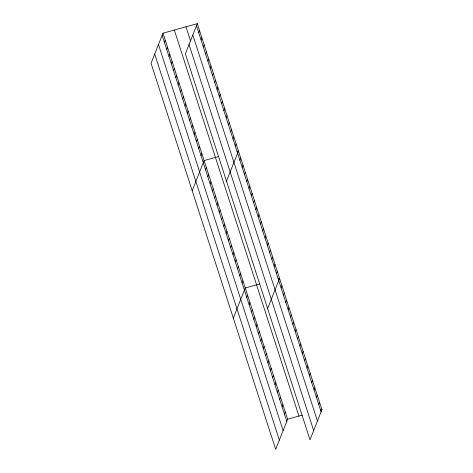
<?xml version="1.0" encoding="UTF-8"?>
<svg xmlns="http://www.w3.org/2000/svg" width="473" height="473" viewBox="0 0 473 473"><rect width="100%" height="100%" fill="white"/><g stroke="black" fill="none" stroke-linecap="round" stroke-linejoin="round"><path stroke-width="0.71" d="M162.99 33.181L151.064 63.311L275.688 449.35L287.619 419.22L162.99 33.181L197.312 23.65L321.936 409.689L310.01 439.819L185.381 53.78L197.312 23.65M164.438 42.375L165.278 40.258M166.721 49.452L167.56 47.335M169.009 56.529L169.842 54.413M171.291 63.607L172.131 61.49M173.579 70.684L174.413 68.567M175.861 77.761L176.701 75.645M178.144 84.838L178.983 82.722M198.755 32.844L199.594 30.727M180.432 91.916L181.271 89.799M201.043 39.921L201.882 37.805M182.714 98.993L183.554 96.876M203.325 46.998L204.165 44.882M185.002 106.07L185.842 103.954M205.613 54.076L206.453 51.959M187.284 113.148L188.124 111.031M207.895 61.153L208.735 59.036M189.572 120.225L190.406 118.108M210.183 68.23L211.017 66.114M191.855 127.302L192.694 125.185M212.466 75.308L213.305 73.191M194.143 134.379L194.977 132.263M214.754 82.385L215.587 80.268M196.425 141.457L197.265 139.34M217.036 89.462L217.876 87.345M198.707 148.534L199.547 146.417M219.318 96.539L220.158 94.423M200.995 155.611L201.835 153.494M221.606 103.617L222.446 101.5M192.192 190.702L204.117 160.572L218.686 156.528M223.889 110.694L224.728 108.577M205.566 169.766L206.399 167.649M226.177 117.771L227.016 115.654M207.848 176.843L208.688 174.726M228.459 124.848L229.299 122.732M210.136 183.92L210.97 181.809M230.747 131.926L231.581 129.809M212.418 190.997L213.258 188.887M233.029 139.003L233.869 136.886M214.707 198.081L215.54 195.964M235.318 146.08L236.151 143.963M216.989 205.158L217.828 203.041M226.508 181.171L238.439 151.041L237.02 151.437M219.271 212.235L220.111 210.118M239.882 160.235L240.722 158.124M221.559 219.312L222.399 217.196M242.17 167.312L243.01 165.201M223.841 226.39L224.681 224.273M244.452 174.395L245.292 172.278M226.129 233.467L226.963 231.35M246.74 181.472L247.574 179.356M228.412 240.544L229.251 238.427M249.023 188.55L249.862 186.433M230.7 247.621L231.534 245.505M251.311 195.627L252.144 193.51M232.982 254.699L233.822 252.582M253.593 202.704L254.433 200.587M235.27 261.776L236.104 259.659M255.881 209.781L256.715 207.665M237.552 268.853L238.392 266.737M258.163 216.859L259.003 214.742M239.835 275.93L240.674 273.814M260.446 223.936L261.285 221.819M242.123 283.008L242.962 280.891M262.734 231.013L263.573 228.897M233.313 318.098L245.245 287.968L259.813 283.924M265.016 238.09L265.856 235.974M267.304 245.168L268.138 243.051M246.758 297.375L247.598 295.258M269.586 252.245L270.426 250.128M249.117 304.665L249.951 302.554M271.874 259.322L272.708 257.206M251.47 311.961L252.304 309.845M274.157 266.4L274.996 264.283M253.824 319.251L254.663 317.135M276.445 273.477L277.279 271.36M256.177 326.541L257.016 324.425M267.635 308.567L279.567 278.437L278.148 278.828M258.53 333.837L259.37 331.721M281.08 287.844L281.92 285.727M260.883 341.128L261.723 339.011M283.433 295.14L284.273 293.024M263.242 348.418L264.076 346.301M285.787 302.43L286.626 300.314M265.595 355.714L266.429 353.597M288.146 309.72L288.979 307.604M267.949 363.004L268.788 360.887M290.499 317.011L291.333 314.894M270.302 370.294L271.141 368.177M292.852 324.307L293.692 322.19M272.655 377.584L273.495 375.473M295.205 331.597L296.045 329.48M275.008 384.88L275.848 382.763M297.558 338.887L298.398 336.77M277.361 392.17L278.201 390.054M299.912 346.183L300.751 344.066M279.72 399.46L280.554 397.344M302.265 353.473L303.104 351.356M282.074 406.756L282.907 404.64M304.624 360.763L305.457 358.646M284.427 414.046L285.266 411.93M306.977 368.059L307.817 365.942M309.33 375.349L310.17 373.232M311.683 382.639L312.523 380.523M314.037 389.929L314.876 387.819M316.39 397.225L317.229 395.109M318.749 404.516L319.582 402.399M287.619 419.22L302.188 415.176M320.523 410.085L321.936 409.689M196.472 25.767L321.102 411.806M192.813 35.008L317.442 421.053M185.984 26.795L190.554 40.95M189.04 44.533L313.67 430.578M174.318 30.036L298.942 416.074M162.15 35.298L286.78 421.337M158.49 44.539L283.12 430.584M154.724 54.064L279.348 440.109"/></g></svg>
